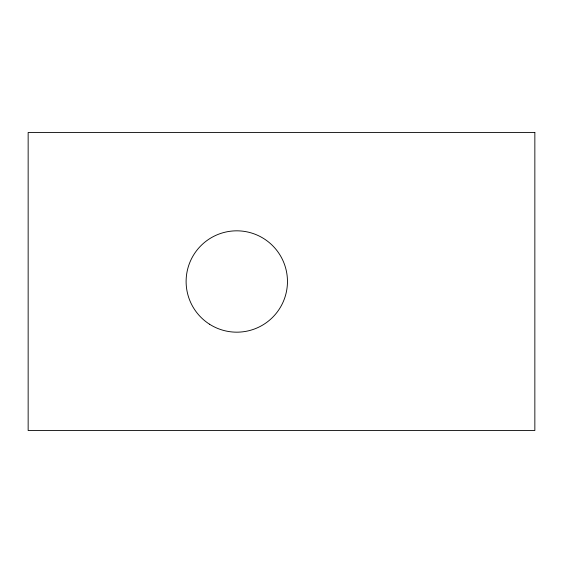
<?xml version="1.0" encoding="UTF-8"?>
<svg xmlns="http://www.w3.org/2000/svg" width="563" height="563" viewBox="0 0 563 563"><rect width="100%" height="100%" fill="white"/><g stroke="black" fill="none" stroke-linecap="round" stroke-linejoin="round"><path stroke-width="0.84" d="M534.85 132.474L28.15 132.474L28.15 430.526L534.85 430.526L534.85 132.474M209.513 324.204A50.67 50.67 0 0 0 287.411 283.773A50.67 50.67 0 0 0 213.447 236.523A50.67 50.67 0 0 0 209.513 324.204"/></g></svg>
